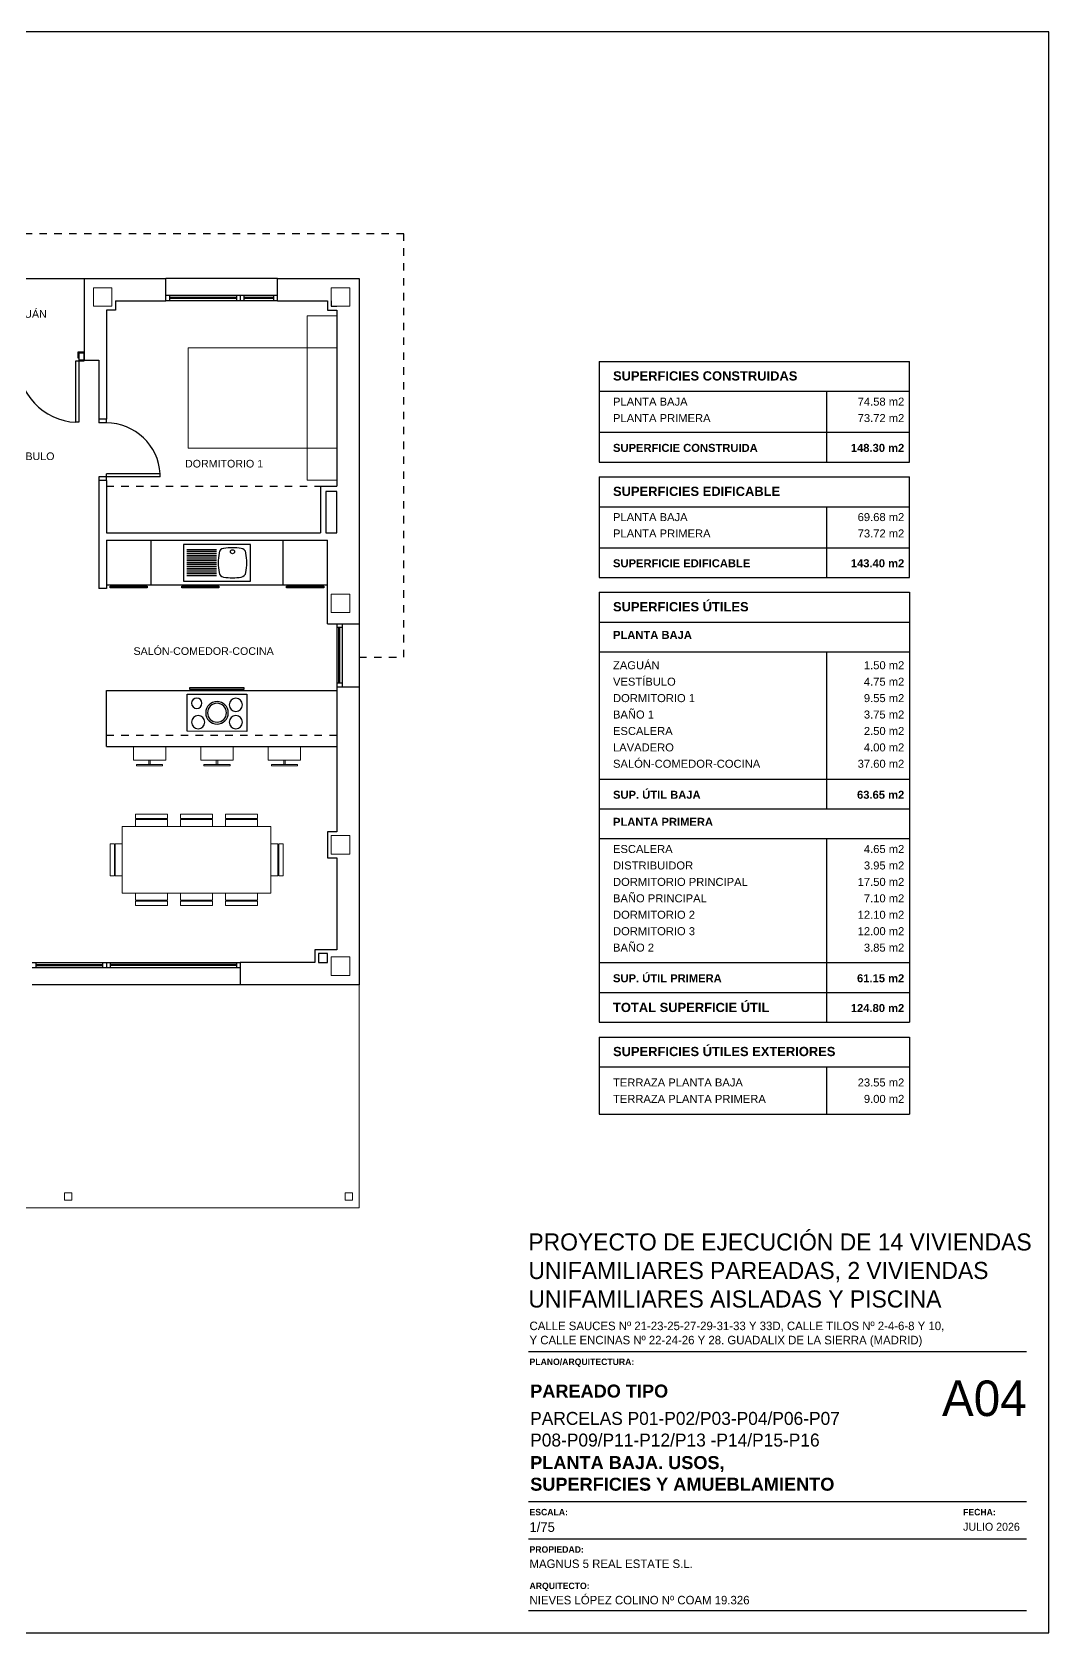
# Model space of a CAD drawing. Header units: millimetres. Extents: x 441156 to 441653, y 4514887 to 4515266.
# Drawn here: x 441414.88 to 441428.56, y 4515196.28 to 4515217.81 of the extents above; entities that cross this region are included whole.
import ezdxf
from ezdxf.enums import TextEntityAlignment as Align

# ---------------------------------------------------------------- set-up
doc = ezdxf.new("R2010")
doc.units = ezdxf.units.MM
doc.linetypes.add('CONTINUA', pattern=[0])
doc.linetypes.add('RAYITAS', pattern=[0.375, 0.25, -0.125])
doc.layers.add('01_cartela', color=6, linetype='Continuous', plot=False)
for name, color, linetype, lineweight in [('01_muebles_B', 254, 'Continuous', 5), ('01_pilares baja', 5, 'Continuous', 20), ('01_varios', 4, 'Continuous', 0)]:
    doc.layers.add(name, color=color, linetype=linetype, lineweight=lineweight)
for name, color, linetype in [('01_muros', 1, 'Continuous'), ('01_proyección', 4, 'RAYITAS'), ('01_puertas', 2, 'Continuous'), ('01_sanitarios', 250, 'Continuous'), ('01_tabiques', 3, 'Continuous'), ('01_texto cartela', 5, 'Continuous'), ('01_textos', 7, 'Continuous'), ('01_ventanas', 2, 'Continuous')]:
    doc.layers.add(name, color=color, linetype=linetype)
doc.styles.add('Century Gothic', font='', dxfattribs={"height": 2})
doc.styles.add('Century Gothic_3', font='', dxfattribs={"height": 4.5})
doc.styles.add('Century Gothic_5', font='', dxfattribs={"height": 2.5})
doc.styles.add('Century Gothic_6', font='', dxfattribs={"height": 11})
doc.styles.add('Estilo1', font='swissel.ttf')
doc.styles.add('NIEVES2', font='sanss___.ttf')
doc.styles.add('NIEVES3', font='swisseb.ttf')
doc.styles.get('Century Gothic').set_extended_font_data('Century Gothic')
doc.styles.get('Century Gothic_3').set_extended_font_data('Century Gothic')
doc.styles.get('Century Gothic_5').set_extended_font_data('Century Gothic')
doc.styles.get('Century Gothic_6').set_extended_font_data('Century Gothic')

# ---------------------------------------------------------------- blocks, each defined once
blk = doc.blocks.new('P725-10')
for p, q in [((-0.05, 0.824), (-0.091, 0.824)), ((-0.091, 0.824), (-0.091, 0.1)), ((-0.05, 0.824), (-0.05, 0)), ((-0.775, 0.1), (-0.825, 0.1)), ((-0.825, 0), (-0.775, 0)), ((-0.775, 0.1), (-0.775, 0)), ((0, 0.1), (-0.091, 0.1)), ((-0.05, 0), (0, 0))]:
    blk.add_line(p, q)
blk.add_arc((-0.05, 0.1), 0.725, 93.2758, 180)
blk = doc.blocks.new('5-fuegos')
blk.add_lwpolyline([(-0.4, -0.25), (0.4, -0.25), (0.4, 0.25), (-0.4, 0.25)], close=True)
for centre, radius in [((-0.253, 0.107), 0.089), ((0, 0), 0.152), ((0, 0), 0.127), ((0.273, 0.127), 0.0693), ((-0.253, -0.127), 0.089), ((0.253, -0.127), 0.089)]:
    blk.add_circle(centre, radius)
blk = doc.blocks.new('A$C0D2B3CAA')
at = {"layer": '01_sanitarios', "ltscale": 0.5}
for p, q in [((0.49, 0.9), (0, 0.9)), ((0, 0.9), (0, 0)), ((0.49, 0), (0.49, 0.9)), ((0.07, 0.459), (0.07, 0.855)), ((0.095, 0.459), (0.095, 0.855)), ((0.12, 0.459), (0.12, 0.855)), ((0.145, 0.459), (0.145, 0.855)), ((0.17, 0.459), (0.17, 0.855)), ((0.195, 0.459), (0.195, 0.855)), ((0.22, 0.459), (0.22, 0.855)), ((0.245, 0.459), (0.245, 0.855)), ((0.27, 0.459), (0.27, 0.855)), ((0.295, 0.459), (0.295, 0.855)), ((0.32, 0.459), (0.32, 0.855)), ((0.345, 0.459), (0.345, 0.855)), ((0.37, 0.459), (0.37, 0.855)), ((0.395, 0.459), (0.395, 0.855)), ((0.42, 0.459), (0.42, 0.855)), ((0, 0), (0.49, 0))]:
    blk.add_line(p, q, dxfattribs=at)
blk.add_circle((0.394, 0.242), 0.0275, dxfattribs=at)
for centre, radius, start, end in [((0.245, -0.316), 0.75, 79.8852, 100.1148), ((0.793, 0.242), 0.75, 170.9213, 189.0787), ((0.126, 0.349), 0.075, 100.1148, 170.9213), ((0.364, 0.349), 0.075, 9.0787, 79.8852), ((-0.303, 0.242), 0.75, 350.9213, 9.0787), ((0.126, 0.135), 0.075, 189.0787, 259.8852), ((0.245, 0.8), 0.75, 259.8852, 280.1148), ((0.364, 0.135), 0.075, 280.1148, 350.9213)]:
    blk.add_arc(centre, radius, start, end, dxfattribs=at)

msp = doc.modelspace()

# ---------------------------------------------------------------- linework, layer by layer
at = {"layer": '01_cartela', "color": 1}
msp.add_lwpolyline([(441397.922, 4515217.813), (441397.922, 4515196.278), (441428.56, 4515196.278), (441428.56, 4515217.813)], close=True, dxfattribs=at)
at = {"layer": '01_muebles_B', "linetype": 'CONTINUA'}
msp.add_line((441418.583, 4515213.563, 0), (441418.583, 4515212.213, 0), dxfattribs=at)
at = {"layer": '01_muebles_B', "linetype": 'CONTINUA', "elevation": 0}
for points in [[(441418.983, 4515213.563), (441418.983, 4515213.993), (441418.583, 4515213.993), (441418.583, 4515213.563)], [(441416.983, 4515212.213), (441418.983, 4515212.213), (441418.983, 4515213.563), (441416.983, 4515213.563)], [(441418.983, 4515212.213), (441418.983, 4515211.783), (441418.583, 4515211.783), (441418.583, 4515212.213)], [(441416.707, 4515207.29), (441416.275, 4515207.29), (441416.275, 4515207.233), (441416.707, 4515207.233)], [(441416.707, 4515207.222), (441416.275, 4515207.222), (441416.275, 4515207.128), (441416.707, 4515207.128)], [(441417.312, 4515207.29), (441416.88, 4515207.29), (441416.88, 4515207.233), (441417.312, 4515207.233)], [(441417.312, 4515207.222), (441416.88, 4515207.222), (441416.88, 4515207.128), (441417.312, 4515207.128)], [(441417.917, 4515207.29), (441417.485, 4515207.29), (441417.485, 4515207.233), (441417.917, 4515207.233)], [(441417.917, 4515207.222), (441417.485, 4515207.222), (441417.485, 4515207.128), (441417.917, 4515207.128)], [(441418.096, 4515207.128), (441416.096, 4515207.128), (441416.096, 4515206.228), (441418.096, 4515206.228)], [(441415.933, 4515206.893), (441415.933, 4515206.462), (441415.991, 4515206.462), (441415.991, 4515206.893)], [(441416.002, 4515206.893), (441416.002, 4515206.462), (441416.096, 4515206.462), (441416.096, 4515206.893)], [(441418.19, 4515206.893), (441418.19, 4515206.462), (441418.096, 4515206.462), (441418.096, 4515206.893)], [(441418.259, 4515206.893), (441418.259, 4515206.462), (441418.201, 4515206.462), (441418.201, 4515206.893)], [(441416.707, 4515206.134), (441416.275, 4515206.134), (441416.275, 4515206.228), (441416.707, 4515206.228)], [(441416.707, 4515206.065), (441416.275, 4515206.065), (441416.275, 4515206.123), (441416.707, 4515206.123)], [(441417.312, 4515206.134), (441416.88, 4515206.134), (441416.88, 4515206.228), (441417.312, 4515206.228)], [(441417.312, 4515206.065), (441416.88, 4515206.065), (441416.88, 4515206.123), (441417.312, 4515206.123)], [(441417.917, 4515206.134), (441417.485, 4515206.134), (441417.485, 4515206.228), (441417.917, 4515206.228)], [(441417.917, 4515206.065), (441417.485, 4515206.065), (441417.485, 4515206.123), (441417.917, 4515206.123)]]:
    msp.add_lwpolyline(points, close=True, dxfattribs=at)
at = {"layer": '01_muebles_B', "linetype": 'CONTINUA'}
for points in [[(441416.246, 4515208.203), (441416.246, 4515208.018), (441416.681, 4515208.018), (441416.681, 4515208.203)], [(441417.153, 4515208.203), (441417.153, 4515208.018), (441417.588, 4515208.018), (441417.588, 4515208.203)], [(441418.495, 4515208.203), (441418.495, 4515208.018), (441418.061, 4515208.018), (441418.061, 4515208.203)]]:
    msp.add_lwpolyline(points, dxfattribs=at)
for points in [[(441416.473, 4515207.961), (441416.473, 4515208.018), (441416.453, 4515208.018), (441416.453, 4515207.961)], [(441417.381, 4515207.961), (441417.381, 4515208.018), (441417.361, 4515208.018), (441417.361, 4515207.961)], [(441418.268, 4515207.961), (441418.268, 4515208.018), (441418.288, 4515208.018), (441418.288, 4515207.961)], [(441416.639, 4515207.941), (441416.639, 4515207.961), (441416.289, 4515207.961), (441416.289, 4515207.941)], [(441417.546, 4515207.941), (441417.546, 4515207.961), (441417.196, 4515207.961), (441417.196, 4515207.941)], [(441418.103, 4515207.941), (441418.103, 4515207.961), (441418.453, 4515207.961), (441418.453, 4515207.941)]]:
    msp.add_lwpolyline(points, close=True, dxfattribs=at)
at = {"layer": '01_muros'}
for p, q in [((441415.583, 4515214.498, 0), (441416.683, 4515214.498, 0)), ((441415.583, 4515214.498, 0), (441415.583, 4515213.398, 0)), ((441416.683, 4515214.198, 0), (441416.683, 4515214.498, 0)), ((441418.183, 4515214.498, 0), (441419.283, 4515214.498, 0)), ((441418.183, 4515214.198, 0), (441418.183, 4515214.498, 0)), ((441419.283, 4515214.498, 0), (441419.283, 4515209.853, 0)), ((441418.908, 4515214.198, 0), (441418.908, 4515214.123, 0)), ((441418.908, 4515214.123, 0), (441418.983, 4515214.123, 0)), ((441418.858, 4515209.853, 0), (441419.283, 4515209.853, 0)), ((441418.983, 4515209.003, 0), (441419.283, 4515209.003, 0)), ((441419.283, 4515209.003, 0), (441419.283, 4515204.998, 0)), ((441417.683, 4515205.298, 0), (441417.683, 4515204.998, 0)), ((441419.283, 4515204.998, 0), (441417.683, 4515204.998, 0))]:
    msp.add_line(p, q, dxfattribs=at)
at = {"layer": '01_pilares baja'}
for points in [[(441415.708, 4515214.123), (441415.958, 4515214.123), (441415.958, 4515214.373), (441415.708, 4515214.373), (441415.708, 4515214.123)], [(441418.908, 4515214.123), (441419.158, 4515214.123), (441419.158, 4515214.373), (441418.908, 4515214.373), (441418.908, 4515214.123)], [(441418.908, 4515210.003), (441419.158, 4515210.003), (441419.158, 4515210.253), (441418.908, 4515210.253), (441418.908, 4515210.003)], [(441418.908, 4515206.753), (441419.158, 4515206.753), (441419.158, 4515207.003), (441418.908, 4515207.003), (441418.908, 4515206.753)], [(441418.908, 4515205.123), (441419.158, 4515205.123), (441419.158, 4515205.373), (441418.908, 4515205.373), (441418.908, 4515205.123)]]:
    msp.add_lwpolyline(points, close=True, dxfattribs=at)
at = {"layer": '01_proyección', "color": 120, "ltscale": 0.25}
for p, q in [((441415.883, 4515211.703, 0), (441418.763, 4515211.703, 0)), ((441415.883, 4515208.353, 0), (441418.983, 4515208.353, 0))]:
    msp.add_line(p, q, dxfattribs=at)
at = {"layer": '01_proyección', "color": 120, "ltscale": 0.25, "elevation": 0}
msp.add_lwpolyline([(441419.283, 4515209.403), (441419.883, 4515209.403), (441419.883, 4515215.098), (441402.983, 4515215.098), (441402.983, 4515209.403), (441403.583, 4515209.403)], dxfattribs=at)
at = {"layer": '01_puertas', "color": 2, "linetype": 'CONTINUA'}
for p, q in [((441415.498, 4515213.498, 0), (441415.498, 4515213.438, 0)), ((441415.513, 4515213.428, 0), (441415.513, 4515213.398, 0)), ((441415.573, 4515213.398, 0), (441415.513, 4515213.398, 0))]:
    msp.add_line(p, q, dxfattribs=at)
at = {"layer": '01_puertas', "color": 2, "linetype": 'CONTINUA', "elevation": 0}
for points in [[(441415.513, 4515213.388), (441415.513, 4515212.563), (441415.473, 4515212.563), (441415.473, 4515213.388)], [(441415.498, 4515213.508), (441415.498, 4515213.498), (441415.583, 4515213.498), (441415.583, 4515213.508)], [(441415.498, 4515213.438), (441415.498, 4515213.428), (441415.513, 4515213.428), (441415.513, 4515213.438)], [(441415.513, 4515213.398), (441415.583, 4515213.398), (441415.583, 4515213.498), (441415.513, 4515213.498)], [(441415.513, 4515213.398), (441415.513, 4515213.388), (441415.583, 4515213.388), (441415.583, 4515213.398)]]:
    msp.add_lwpolyline(points, close=True, dxfattribs=at)
at = {"layer": '01_puertas', "color": 2, "linetype": 'CONTINUA'}
msp.add_arc((441415.515, 4515213.389, 0), 0.827, 180.0495, 267.1144, dxfattribs=at)
at = {"layer": '01_sanitarios', "linetype": 'CONTINUA'}
for p, q in [((441416.483, 4515210.978, 0), (441416.483, 4515210.378, 0)), ((441418.258, 4515210.978, 0), (441418.258, 4515210.378, 0)), ((441415.883, 4515210.378, 0), (441418.858, 4515210.378, 0)), ((441415.883, 4515208.953, 0), (441418.983, 4515208.953, 0)), ((441415.883, 4515208.203, 0), (441415.883, 4515208.953, 0)), ((441415.883, 4515208.203, 0), (441418.983, 4515208.203, 0))]:
    msp.add_line(p, q, dxfattribs=at)
at = {"layer": '01_sanitarios', "linetype": 'CONTINUA', "elevation": 0}
for points in [[(441416.433, 4515210.358), (441416.433, 4515210.338), (441415.933, 4515210.338), (441415.933, 4515210.358)], [(441418.806, 4515210.358), (441418.806, 4515210.338), (441418.306, 4515210.338), (441418.306, 4515210.358)]]:
    msp.add_lwpolyline(points, close=True, dxfattribs=at)
at = {"layer": '01_sanitarios', "linetype": 'CONTINUA'}
for points in [[(441417.396, 4515210.358), (441417.396, 4515210.338), (441416.896, 4515210.338), (441416.896, 4515210.358)], [(441417.003, 4515208.973), (441417.738, 4515208.973), (441417.738, 4515208.993), (441417.003, 4515208.993)]]:
    msp.add_lwpolyline(points, close=True, dxfattribs=at)
at = {"layer": '01_tabiques'}
for p, q in [((441415.883, 4515214.073, 0), (441415.883, 4515212.604, 0)), ((441416.008, 4515214.073, 0), (441415.883, 4515214.073, 0)), ((441416.008, 4515214.198, 0), (441416.683, 4515214.198, 0)), ((441416.008, 4515214.198, 0), (441416.008, 4515214.073, 0)), ((441418.183, 4515214.198, 0), (441418.858, 4515214.198, 0)), ((441418.858, 4515214.198, 0), (441418.858, 4515214.073, 0)), ((441418.858, 4515214.073, 0), (441418.983, 4515214.073, 0)), ((441418.983, 4515214.073, 0), (441418.983, 4515211.703, 0)), ((441415.583, 4515213.398, 0), (441415.783, 4515213.398, 0)), ((441415.783, 4515213.398, 0), (441415.783, 4515212.604, 0)), ((441415.883, 4515212.604, 0), (441415.783, 4515212.604, 0)), ((441415.783, 4515211.779, 0), (441415.783, 4515210.328, 0)), ((441415.883, 4515211.779, 0), (441415.783, 4515211.779, 0)), ((441415.883, 4515211.779, 0), (441415.883, 4515211.078, 0)), ((441418.763, 4515211.703, 0), (441418.763, 4515211.078, 0)), ((441418.763, 4515211.703, 0), (441418.983, 4515211.703, 0)), ((441415.883, 4515211.078, 0), (441418.763, 4515211.078, 0)), ((441415.883, 4515210.978, 0), (441418.858, 4515210.978, 0)), ((441415.883, 4515210.978, 0), (441415.883, 4515210.328, 0)), ((441418.858, 4515209.853, 0), (441418.858, 4515210.978, 0)), ((441415.883, 4515210.328, 0), (441415.783, 4515210.328, 0)), ((441418.983, 4515209.003, 0), (441418.983, 4515207.053, 0)), ((441418.983, 4515206.703, 0), (441418.983, 4515205.468, 0)), ((441418.983, 4515205.468, 0), (441418.688, 4515205.468, 0)), ((441418.688, 4515205.468, 0), (441418.688, 4515205.298, 0)), ((441418.688, 4515205.298, 0), (441417.683, 4515205.298, 0))]:
    msp.add_line(p, q, dxfattribs=at)
at = {"layer": '01_tabiques', "elevation": 0}
for points in [[(441418.983, 4515211.633), (441418.833, 4515211.633), (441418.833, 4515211.078), (441418.983, 4515211.078)], [(441418.858, 4515205.418), (441418.738, 4515205.418), (441418.738, 4515205.298), (441418.858, 4515205.298)]]:
    msp.add_lwpolyline(points, close=True, dxfattribs=at)
msp.add_lwpolyline([(441418.983, 4515207.053), (441418.858, 4515207.053), (441418.858, 4515206.703), (441418.983, 4515206.703)], dxfattribs=at)
at = {"layer": '01_texto cartela'}
for p, q in [((441422.512, 4515213.38), (441426.683, 4515213.38)), ((441422.512, 4515213.38), (441422.512, 4515212.028)), ((441426.683, 4515212.028), (441426.683, 4515213.38)), ((441422.512, 4515212.981), (441426.683, 4515212.981)), ((441425.57, 4515212.981), (441425.57, 4515212.028)), ((441422.512, 4515212.428), (441426.683, 4515212.428)), ((441422.512, 4515212.028), (441426.683, 4515212.028)), ((441422.512, 4515211.828), (441426.683, 4515211.828)), ((441422.512, 4515211.828), (441422.512, 4515210.476)), ((441426.683, 4515210.476), (441426.683, 4515211.828)), ((441422.512, 4515211.428), (441426.683, 4515211.428)), ((441425.57, 4515211.428), (441425.57, 4515210.476)), ((441422.512, 4515210.876), (441426.683, 4515210.876)), ((441422.512, 4515210.476), (441426.683, 4515210.476)), ((441422.512, 4515210.276), (441426.683, 4515210.276)), ((441422.512, 4515210.276), (441422.512, 4515204.493)), ((441426.683, 4515210.276), (441426.683, 4515204.493)), ((441422.512, 4515209.876), (441426.683, 4515209.876)), ((441422.512, 4515209.476), (441426.683, 4515209.476)), ((441425.57, 4515209.476), (441425.57, 4515207.362)), ((441422.512, 4515207.762), (441426.683, 4515207.762)), ((441422.512, 4515207.362), (441426.683, 4515207.362)), ((441422.512, 4515206.963), (441426.683, 4515206.963)), ((441425.57, 4515206.963), (441425.57, 4515204.493)), ((441426.683, 4515205.293), (441422.512, 4515205.293)), ((441422.512, 4515204.893), (441426.683, 4515204.893)), ((441422.512, 4515204.493), (441426.683, 4515204.493)), ((441422.512, 4515204.293), (441422.512, 4515203.255)), ((441422.512, 4515204.293), (441426.683, 4515204.293)), ((441426.683, 4515204.293), (441426.683, 4515203.255)), ((441422.512, 4515203.893), (441426.683, 4515203.893)), ((441425.57, 4515203.893), (441425.57, 4515203.255)), ((441422.512, 4515203.255), (441426.683, 4515203.255)), ((441421.559, 4515200.066), (441428.26, 4515200.066)), ((441421.559, 4515198.044), (441428.26, 4515198.044)), ((441421.559, 4515197.542), (441428.26, 4515197.542)), ((441421.559, 4515196.578), (441428.26, 4515196.578))]:
    msp.add_line(p, q, dxfattribs=at)
at = {"layer": '01_varios', "linetype": 'CONTINUA'}
for p, q in [((441419.283, 4515201.998, 0), (441419.283, 4515204.998, 0)), ((441403.583, 4515201.998, 0), (441419.283, 4515201.998, 0))]:
    msp.add_line(p, q, dxfattribs=at)
at = {"layer": '01_varios', "linetype": 'CONTINUA', "elevation": 0}
for points in [[(441415.418, 4515202.198), (441415.318, 4515202.198), (441415.318, 4515202.098), (441415.418, 4515202.098)], [(441419.193, 4515202.198), (441419.093, 4515202.198), (441419.093, 4515202.098), (441419.193, 4515202.098)]]:
    msp.add_lwpolyline(points, close=True, dxfattribs=at)
at = {"layer": '01_ventanas', "color": 2, "linetype": 'CONTINUA'}
for p, q in [((441414.083, 4515214.498, 0), (441415.583, 4515214.498, 0)), ((441418.183, 4515214.498, 0), (441416.683, 4515214.498, 0)), ((441418.183, 4515214.268, 0), (441416.683, 4515214.268, 0)), ((441416.733, 4515214.268, 0), (441416.733, 4515214.198, 0)), ((441417.633, 4515214.268, 0), (441417.633, 4515214.198, 0)), ((441417.683, 4515214.268, 0), (441417.683, 4515214.198, 0)), ((441417.733, 4515214.268, 0), (441417.733, 4515214.198, 0)), ((441418.133, 4515214.268, 0), (441418.133, 4515214.198, 0)), ((441418.183, 4515214.198, 0), (441416.683, 4515214.198, 0)), ((441417.633, 4515214.24, 0), (441416.733, 4515214.24, 0)), ((441417.633, 4515214.226, 0), (441416.733, 4515214.226, 0)), ((441418.133, 4515214.24, 0), (441417.733, 4515214.24, 0)), ((441418.133, 4515214.226, 0), (441417.733, 4515214.226, 0)), ((441418.983, 4515209.853, 0), (441418.983, 4515209.003, 0)), ((441419.053, 4515209.803, 0), (441418.983, 4515209.803, 0)), ((441419.011, 4515209.053, 0), (441419.011, 4515209.803, 0)), ((441419.025, 4515209.053, 0), (441419.025, 4515209.803, 0)), ((441419.053, 4515209.853, 0), (441419.053, 4515209.003, 0)), ((441419.283, 4515209.853, 0), (441419.283, 4515209.003, 0)), ((441419.053, 4515209.053, 0), (441418.983, 4515209.053, 0)), ((441414.883, 4515205.298, 0), (441417.683, 4515205.298, 0)), ((441414.883, 4515205.228, 0), (441417.683, 4515205.228, 0)), ((441414.934, 4515205.298, 0), (441414.934, 4515205.228, 0)), ((441414.934, 4515205.27, 0), (441415.833, 4515205.27, 0)), ((441414.934, 4515205.256, 0), (441415.833, 4515205.256, 0)), ((441415.833, 4515205.298, 0), (441415.833, 4515205.228, 0)), ((441415.883, 4515205.298, 0), (441415.883, 4515205.228, 0)), ((441415.933, 4515205.298, 0), (441415.933, 4515205.228, 0)), ((441417.633, 4515205.27, 0), (441415.933, 4515205.27, 0)), ((441417.633, 4515205.256, 0), (441415.933, 4515205.256, 0)), ((441417.633, 4515205.298, 0), (441417.633, 4515205.228, 0)), ((441417.683, 4515204.998, 0), (441414.883, 4515204.998, 0))]:
    msp.add_line(p, q, dxfattribs=at)

# ---------------------------------------------------------------- block references
at = {"layer": '01_puertas', "color": 2, "linetype": 'CONTINUA', "rotation": 270.0000000046822}
msp.add_blockref('P725-10', (441415.783, 4515211.779, 0), dxfattribs=at)
at = {"layer": '01_sanitarios', "linetype": 'CONTINUA', "rotation": 90.00000000000001}
msp.add_blockref('A$C0D2B3CAA', (441417.821, 4515210.428), dxfattribs=at)
at = {"layer": '01_sanitarios', "linetype": 'CONTINUA', "xscale": -1, "rotation": 359.9958046599979}
msp.add_blockref('5-fuegos', (441417.371, 4515208.656), dxfattribs=at)

# ---------------------------------------------------------------- texts
at = {"layer": '01_texto cartela', "color": 4}
for s, height, style, p in [('SUPERFICIES CONSTRUIDAS', 0.12431, 'NIEVES3', (441422.697, 4515213.125)), ('PLANTA BAJA', 0.10764, 'Estilo1', (441422.697, 4515212.787)), ('PLANTA PRIMERA', 0.10764, 'Estilo1', (441422.697, 4515212.566)), ('SUPERFICIE CONSTRUIDA', 0.10764, 'NIEVES3', (441422.697, 4515212.165)), ('SUPERFICIES EDIFICABLE', 0.12431, 'NIEVES3', (441422.697, 4515211.572)), ('PLANTA BAJA', 0.10764, 'Estilo1', (441422.697, 4515211.234)), ('PLANTA PRIMERA', 0.10764, 'Estilo1', (441422.697, 4515211.014)), ('SUPERFICIE EDIFICABLE', 0.10764, 'NIEVES3', (441422.697, 4515210.613)), ('SUPERFICIES ÚTILES', 0.12431, 'NIEVES3', (441422.697, 4515210.02)), ('PLANTA BAJA', 0.10764, 'NIEVES3', (441422.697, 4515209.649)), ('ZAGUÁN', 0.1076, 'Estilo1', (441422.697, 4515209.241)), ('VESTÍBULO', 0.1076, 'Estilo1', (441422.697, 4515209.02)), ('DORMITORIO 1', 0.10764, 'Estilo1', (441422.697, 4515208.799)), ('BAÑO 1', 0.1076, 'Estilo1', (441422.697, 4515208.578)), ('ESCALERA', 0.1076, 'Estilo1', (441422.697, 4515208.357)), ('LAVADERO', 0.1076, 'Estilo1', (441422.697, 4515208.136)), ('SALÓN-COMEDOR-COCINA', 0.10764, 'Estilo1', (441422.697, 4515207.916)), ('SUP. ÚTIL BAJA', 0.10764, 'NIEVES3', (441422.697, 4515207.499)), ('PLANTA PRIMERA', 0.10764, 'NIEVES3', (441422.697, 4515207.135)), ('ESCALERA', 0.1076, 'Estilo1', (441422.697, 4515206.769)), ('DISTRIBUIDOR', 0.10764, 'Estilo1', (441422.697, 4515206.548)), ('DORMITORIO PRINCIPAL', 0.10764, 'Estilo1', (441422.697, 4515206.327)), ('BAÑO PRINCIPAL', 0.10764, 'Estilo1', (441422.697, 4515206.106)), ('DORMITORIO 2', 0.10764, 'Estilo1', (441422.697, 4515205.885)), ('DORMITORIO 3', 0.10764, 'Estilo1', (441422.697, 4515205.664)), ('BAÑO 2', 0.1076, 'Estilo1', (441422.697, 4515205.443)), ('SUP. ÚTIL PRIMERA', 0.10764, 'NIEVES3', (441422.697, 4515205.031)), ('TOTAL SUPERFICIE ÚTIL', 0.12431, 'NIEVES3', (441422.697, 4515204.63)), ('SUPERFICIES ÚTILES EXTERIORES', 0.12431, 'NIEVES3', (441422.697, 4515204.037)), ('TERRAZA PLANTA BAJA ', 0.10764, 'Estilo1', (441422.697, 4515203.629)), ('TERRAZA PLANTA PRIMERA ', 0.10764, 'Estilo1', (441422.697, 4515203.408))]:
    msp.add_text(s, height=height, dxfattribs=dict(at, style=style)).set_placement(p)
for s, style, p in [('74.58 m2', 'Estilo1', (441426.614, 4515212.787)), ('73.72 m2', 'Estilo1', (441426.614, 4515212.566)), ('148.30 m2', 'NIEVES3', (441426.614, 4515212.165)), ('69.68 m2', 'Estilo1', (441426.614, 4515211.234)), ('73.72 m2', 'Estilo1', (441426.614, 4515211.014)), ('143.40 m2', 'NIEVES3', (441426.614, 4515210.613)), ('1.50 m2', 'Estilo1', (441426.614, 4515209.241)), ('4.75 m2', 'Estilo1', (441426.614, 4515209.02)), ('9.55 m2', 'Estilo1', (441426.614, 4515208.799)), ('3.75 m2', 'Estilo1', (441426.614, 4515208.578)), ('2.50 m2', 'Estilo1', (441426.614, 4515208.357)), ('4.00 m2', 'Estilo1', (441426.614, 4515208.136)), ('37.60 m2', 'Estilo1', (441426.614, 4515207.916)), ('63.65 m2', 'NIEVES3', (441426.614, 4515207.499)), ('4.65 m2', 'Estilo1', (441426.614, 4515206.769)), ('3.95 m2', 'Estilo1', (441426.614, 4515206.548)), ('17.50 m2', 'Estilo1', (441426.614, 4515206.327)), ('7.10 m2', 'Estilo1', (441426.614, 4515206.106)), ('12.10 m2', 'Estilo1', (441426.614, 4515205.885)), ('12.00 m2', 'Estilo1', (441426.614, 4515205.664)), ('3.85 m2', 'Estilo1', (441426.614, 4515205.443)), ('61.15 m2', 'NIEVES3', (441426.614, 4515205.031)), ('124.80 m2', 'NIEVES3', (441426.614, 4515204.63)), ('23.55 m2', 'Estilo1', (441426.614, 4515203.629)), ('9.00 m2', 'Estilo1', (441426.614, 4515203.408))]:
    msp.add_text(s, height=0.1076, dxfattribs=dict(at, style=style)).set_placement(p, align=Align.RIGHT)
at = {"layer": '01_texto cartela'}
for s, insert, char_height, width, attachment_point, style in [('\\PPROYECTO DE EJECUCIÓN DE 14 VIVIENDAS UNIFAMILIARES PAREADAS, 2 VIVIENDAS UNIFAMILIARES AISLADAS Y PISCINA', (441421.559, 4515202.036), 0.23, 6.82217, 1, 'Century Gothic_3'), ('CALLE SAUCES Nº 21-23-25-27-29-31-33 Y 33D, CALLE TILOS Nº 2-4-6-8 Y 10, \\PY CALLE ENCINAS Nº 22-24-26 Y 28. GUADALIX DE LA SIERRA (MADRID)', (441421.574, 4515200.466), 0.11455, 9.24681, 1, 'Century Gothic'), ('{\\fCentury Gothic|b1|i0|c0|p34;PLANO/ARQUITECTURA: }', (441421.574, 4515199.969), 0.08701, 2.11715, 1, 'Century Gothic'), ('\\pt2.3273;PLANTA BAJA. USOS, \\PSUPERFICIES Y AMUEBLAMIENTO', (441421.583, 4515198.189), 0.17455, 7.00908, 7, 'NIEVES3'), ('{\\fCentury Gothic|b1|i0|c0|p34;ESCALA: }', (441421.574, 4515197.947), 0.08701, 2.11715, 1, 'Century Gothic'), ('{\\fCentury Gothic|b1|i0|c0|p34;FECHA: }', (441427.405, 4515197.947), 0.08701, 2.11715, 1, 'Century Gothic'), ('1/75', (441421.574, 4515197.768), 0.1309, 2.11715, 1, 'Century Gothic'), ('JULIO 2026', (441427.405, 4515197.76), 0.1069, 3.50438, 1, 'Century Gothic'), ('{\\fCentury Gothic|b1|i0|c0|p34;PROPIEDAD:}', (441421.574, 4515197.444), 0.08701, 0.83709, 1, 'Century Gothic'), ('MAGNUS 5 REAL ESTATE S.L.', (441421.574, 4515197.266), 0.11455, 4.88231, 1, 'Century Gothic'), ('{\\fCentury Gothic|b1|i0|c0|p34;ARQUITECTO:}', (441421.574, 4515196.955), 0.08701, 0.83709, 1, 'Century Gothic'), ('NIEVES LÓPEZ COLINO Nº COAM 19.326', (441421.574, 4515196.777), 0.11455, 3.65153, 1, 'Century Gothic')]:
    msp.add_mtext(s, dxfattribs=dict(at, insert=insert, char_height=char_height, width=width, attachment_point=attachment_point, style=style))
at = {"layer": '01_texto cartela', "color": 1}
for s, insert, char_height, width, attachment_point, style in [('\\pt2.3273;PAREADO TIPO ', (441421.583, 4515199.442), 0.17455, 7.00908, 7, 'NIEVES3'), ('A04', (441428.26, 4515199.674), 0.4786, 1.04985, 3, 'Century Gothic_6')]:
    msp.add_mtext(s, dxfattribs=dict(at, insert=insert, char_height=char_height, width=width, attachment_point=attachment_point, style=style))
at = {"layer": '01_texto cartela', "color": 5, "insert": (441421.583, 4515198.783), "char_height": 0.17455, "width": 7.00908, "attachment_point": 7, "style": 'Century Gothic_5'}
msp.add_mtext('\\pt2.3273;\\PPARCELAS P01-P02/P03-P04/P06-P07\\PP08-P09/P11-P12/P13 -P14/P15-P16 ', dxfattribs=at)
at = {"layer": '01_textos', "style": 'NIEVES2'}
for s, height, p in [('ZAGUÁN', 0.1026, (441414.783, 4515213.969)), ('VESTÍBULO', 0.1026, (441414.783, 4515212.055)), ('DORMITORIO 1', 0.10256, (441417.466, 4515211.955)), ('SALÓN-COMEDOR-COCINA', 0.10256, (441417.191, 4515209.434))]:
    msp.add_text(s, height=height, dxfattribs=at).set_placement(p, align=Align.CENTER)

doc.saveas('drawing.dxf')
